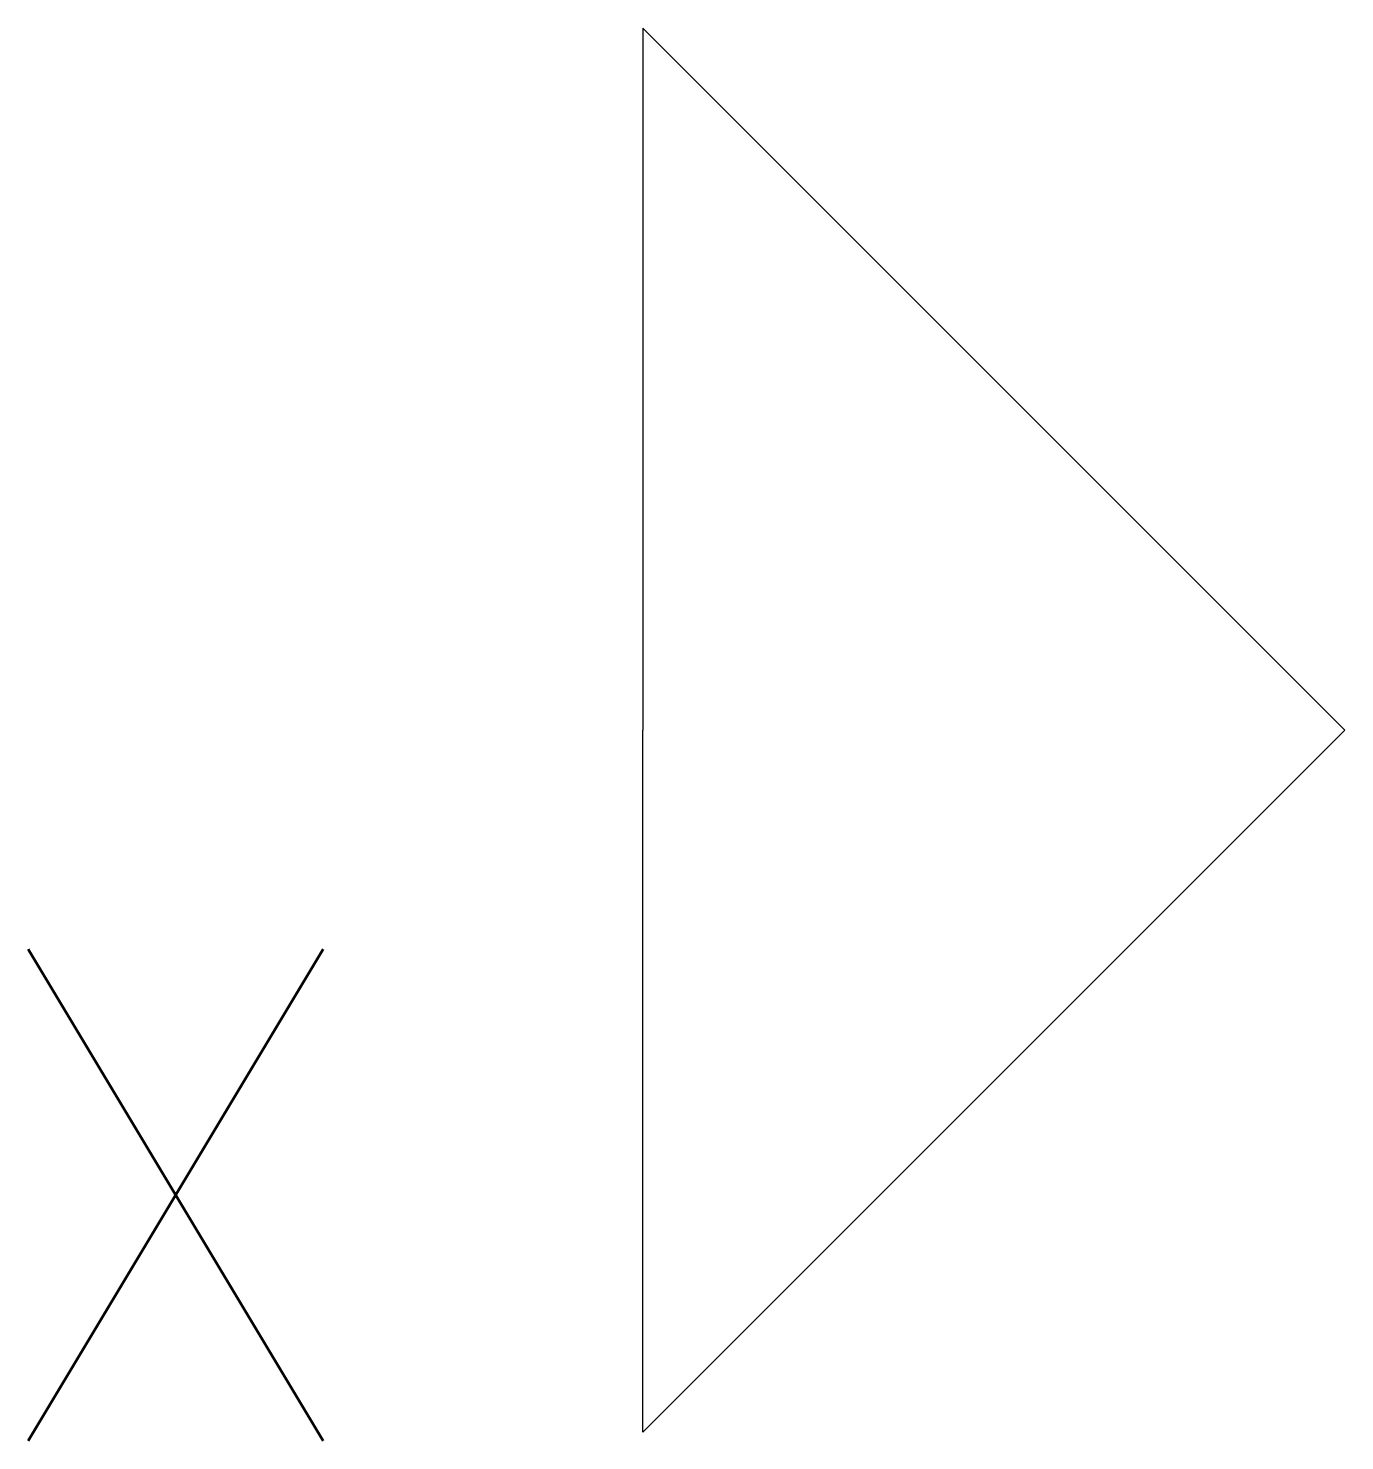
# Model space of a CAD drawing. Extents: x 701.8 to 711.1, y 547.8 to 557.9.
import ezdxf
from ezdxf.enums import TextEntityAlignment as Align

# ---------------------------------------------------------------- set-up
doc = ezdxf.new("R2010")
doc.units = 0
doc.header["$LTSCALE"] = 10
doc.layers.add('5S', color=1, linetype='CONTINUOUS')
doc.layers.add('DIMENSION', color=7, linetype='CONTINUOUS')
doc.styles.get("Standard").update_dxf_attribs({"font": 'romans'})

msp = doc.modelspace()

# ---------------------------------------------------------------- linework, layer by layer
at = {"layer": '5S', "color": 0}
for p, q in [((706.134, 557.889), (711.134, 552.889)), ((706.134, 557.889), (706.134, 552.889)), ((706.134, 547.889), (711.134, 552.889)), ((706.134, 547.889), (706.134, 552.889))]:
    msp.add_line(p, q, dxfattribs=at)

# ---------------------------------------------------------------- texts
at = {"layer": 'DIMENSION', "color": 0, "linetype": 'CONTINUOUS'}
msp.add_attdef('X', text='', height=3.5, dxfattribs=at).set_placement((704.305, 547.829), align=Align.RIGHT)

doc.saveas('drawing.dxf')
